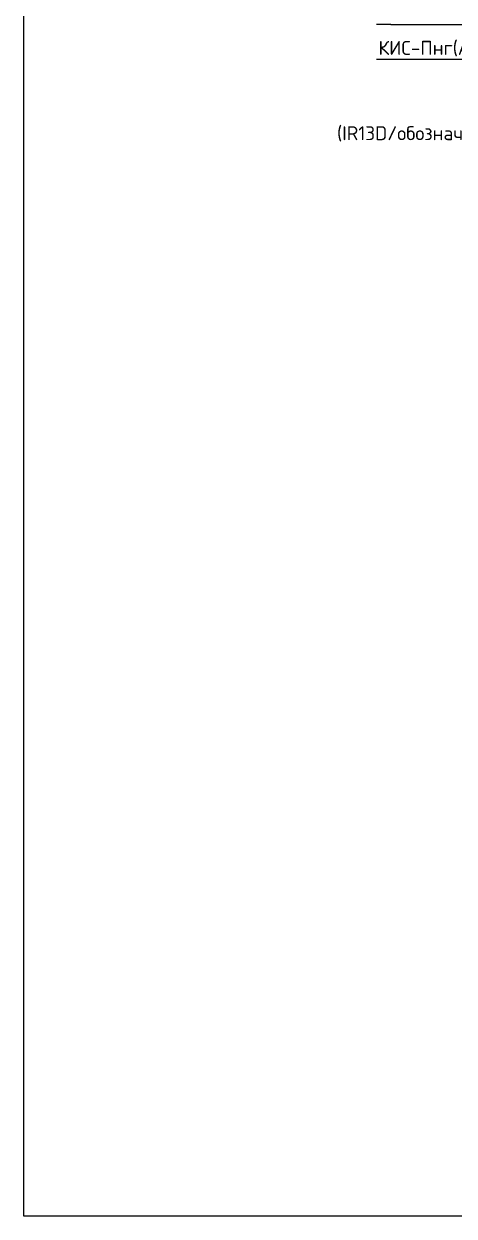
# Model space of a CAD drawing. Header units: millimetres. Extents: x -2063041 to -1932644, y 197605868 to 197643080.
# Drawn here: x -2063041 to -2054183, y 197605868 to 197630427 of the extents above; entities that cross this region are included whole.
import ezdxf

# ---------------------------------------------------------------- set-up
doc = ezdxf.new("R2010")
doc.units = ezdxf.units.MM
doc.layers.add('СКУД', color=7, linetype='Continuous')
doc.styles.add('ISOCPEUR_1', font='isocpeur.ttf', dxfattribs={"height": 2.5})

msp = doc.modelspace()

# ---------------------------------------------------------------- linework, layer by layer
msp.add_lwpolyline([(-2063041, 197643080), (-2015624, 197643080), (-2015624, 197605868), (-2063041, 197605868)], close=True)
at = {"layer": 'СКУД', "color": 18, "true_color": 0x000000}
for p, q in [((-2055488, 197630410), (-2055779, 197630410)), ((-2055488, 197630410), (-2052586, 197630410)), ((-2055779, 197629698), (-2052878, 197629698))]:
    msp.add_line(p, q, dxfattribs=at)

# ---------------------------------------------------------------- texts
at = {"layer": 'СКУД', "color": 18, "true_color": 0x000000, "style": 'ISOCPEUR_1'}
msp.add_text('КИС-Пнг(А)-HF 2х2х0,9 (обозначение кабеля - RSА.Б.В)', height=288, dxfattribs=at).set_placement((-2055741, 197629787))
at = {"layer": 'СКУД', "color": 5, "style": 'ISOCPEUR_1'}
msp.add_text('(IR13D/обозначение считывателя СчА.Б.В.) ', height=288, dxfattribs=at).set_placement((-2056595, 197628030))

doc.saveas('drawing.dxf')
